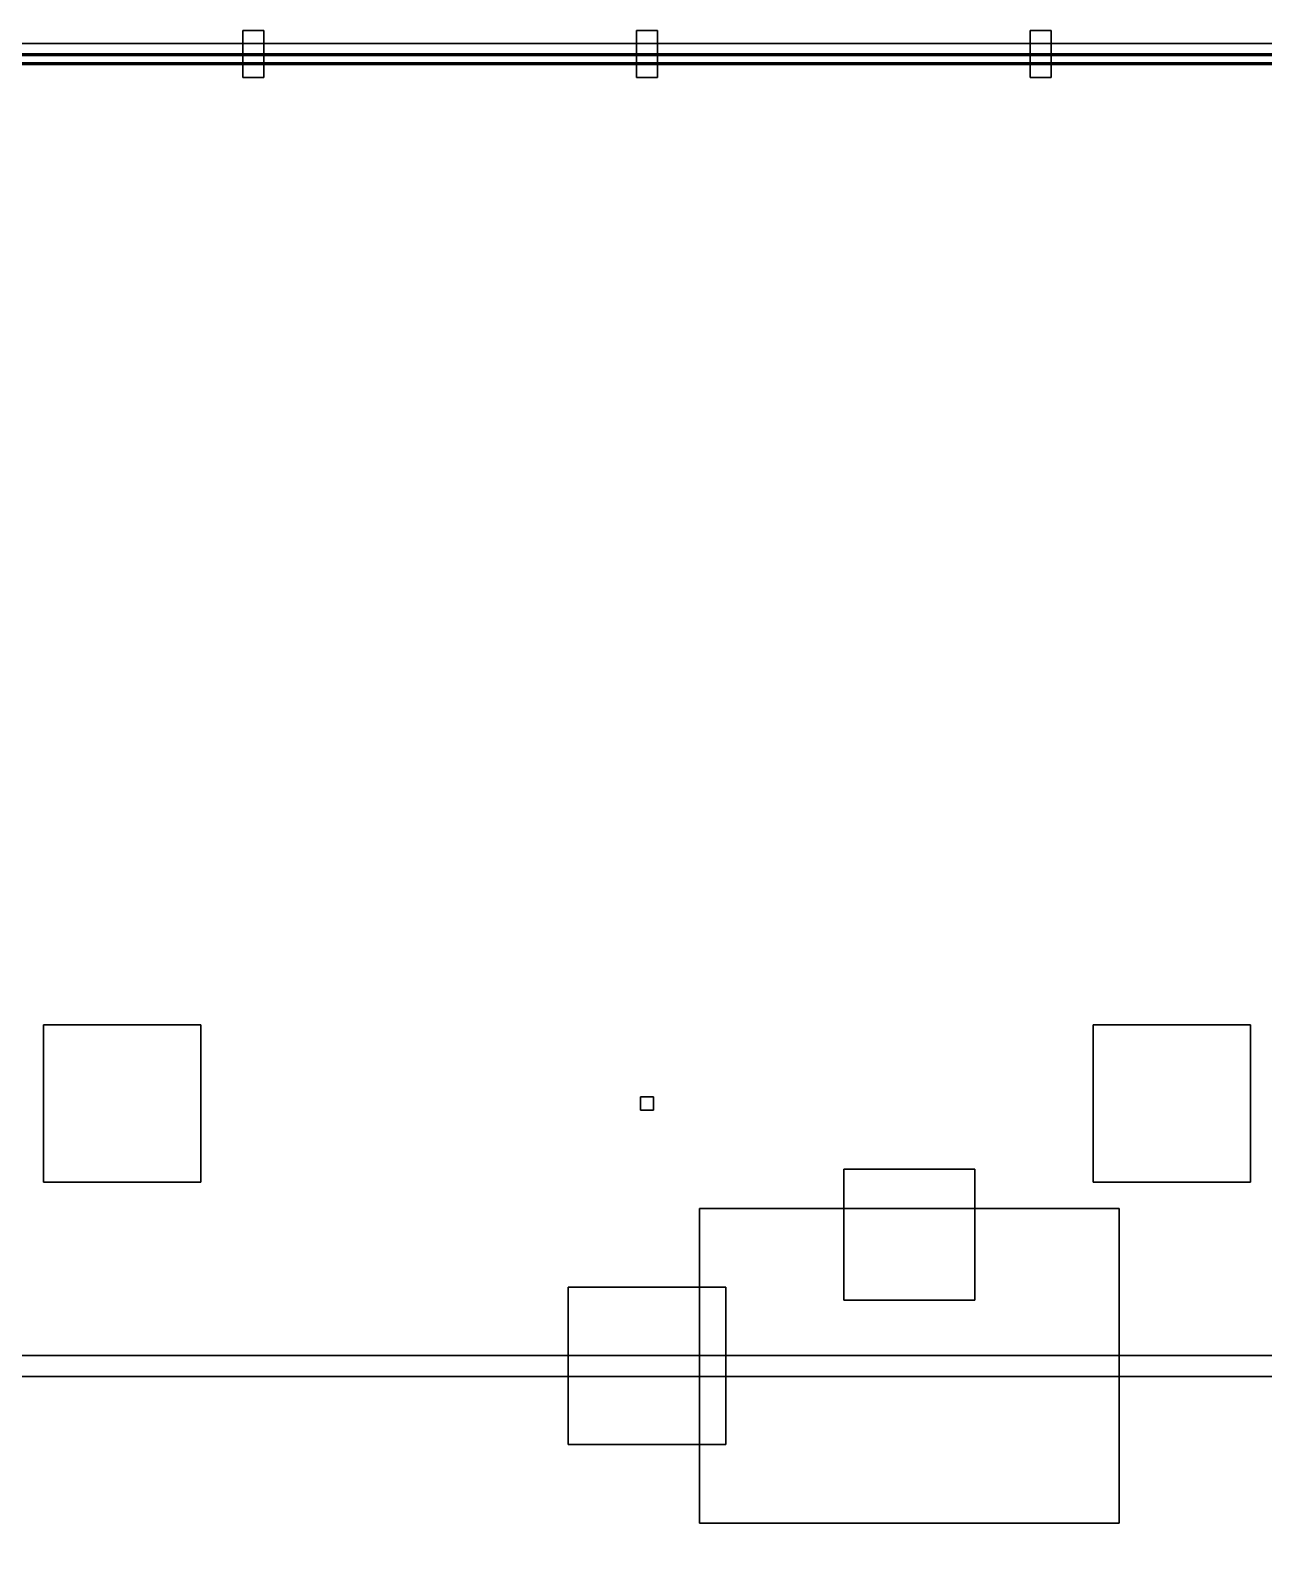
# Model space of a CAD drawing. Extents: x -17000 to 17000, y -13300 to 12090.
# Drawn here: x -8350 to -3650, y 6304 to 12090 of the extents above; entities that cross this region are included whole.
import ezdxf

# ---------------------------------------------------------------- set-up
doc = ezdxf.new("R2010")
doc.units = 0
for name, color, linetype in [('A-FURN', 30, 'CONTINUOUS'), ('A-GLAZ', 5, 'CONTINUOUS'), ('E-LITE', 2, 'CONTINUOUS'), ('F-SPRN', 1, 'CONTINUOUS'), ('M-DIFF', 7, 'CONTINUOUS'), ('S-SLAB', 8, 'CONTINUOUS')]:
    doc.layers.add(name, color=color, linetype=linetype)

msp = doc.modelspace()

# ---------------------------------------------------------------- linework, layer by layer
at = {"layer": 'A-FURN'}
for points in [[(-5250, 7250, 4700), (-4750, 7250, 4700), (-4750, 7750, 4700), (-5250, 7750, 4700)], [(-4750, 7250, 3800), (-5250, 7250, 3800), (-5250, 7750, 3800), (-4750, 7750, 3800)], [(-5250, 7750, 3800), (-5250, 7750, 4700), (-4750, 7750, 4700), (-4750, 7750, 3800)], [(-5250, 7250, 3800), (-5250, 7250, 4700), (-5250, 7750, 4700), (-5250, 7750, 3800)], [(-5250, 7250, 8500), (-4750, 7250, 8500), (-4750, 7750, 8500), (-5250, 7750, 8500)], [(-4750, 7250, 7600), (-5250, 7250, 7600), (-5250, 7750, 7600), (-4750, 7750, 7600)], [(-5250, 7750, 7600), (-5250, 7750, 8500), (-4750, 7750, 8500), (-4750, 7750, 7600)], [(-5250, 7250, 7600), (-5250, 7250, 8500), (-5250, 7750, 8500), (-5250, 7750, 7600)], [(-5250, 7250, 19900), (-4750, 7250, 19900), (-4750, 7750, 19900), (-5250, 7750, 19900)], [(-4750, 7250, 19000), (-5250, 7250, 19000), (-5250, 7750, 19000), (-4750, 7750, 19000)], [(-5250, 7750, 19000), (-5250, 7750, 19900), (-4750, 7750, 19900), (-4750, 7750, 19000)], [(-5250, 7250, 19000), (-5250, 7250, 19900), (-5250, 7750, 19900), (-5250, 7750, 19000)], [(-4750, 7250, 3800), (-4750, 7750, 3800), (-4750, 7750, 4700), (-4750, 7250, 4700)], [(-4750, 7250, 7600), (-4750, 7750, 7600), (-4750, 7750, 8500), (-4750, 7250, 8500)], [(-4750, 7250, 19000), (-4750, 7750, 19000), (-4750, 7750, 19900), (-4750, 7250, 19900)], [(-5800, 6400, 4550), (-4200, 6400, 4550), (-4200, 7600, 4550), (-5800, 7600, 4550)], [(-4200, 6400, 3800), (-5800, 6400, 3800), (-5800, 7600, 3800), (-4200, 7600, 3800)], [(-5800, 7600, 3800), (-5800, 7600, 4550), (-4200, 7600, 4550), (-4200, 7600, 3800)], [(-5800, 6400, 3800), (-5800, 6400, 4550), (-5800, 7600, 4550), (-5800, 7600, 3800)], [(-5800, 6400, 8350), (-4200, 6400, 8350), (-4200, 7600, 8350), (-5800, 7600, 8350)], [(-4200, 6400, 7600), (-5800, 6400, 7600), (-5800, 7600, 7600), (-4200, 7600, 7600)], [(-5800, 7600, 7600), (-5800, 7600, 8350), (-4200, 7600, 8350), (-4200, 7600, 7600)], [(-5800, 6400, 7600), (-5800, 6400, 8350), (-5800, 7600, 8350), (-5800, 7600, 7600)], [(-5800, 6400, 19750), (-4200, 6400, 19750), (-4200, 7600, 19750), (-5800, 7600, 19750)], [(-4200, 6400, 19000), (-5800, 6400, 19000), (-5800, 7600, 19000), (-4200, 7600, 19000)], [(-5800, 7600, 19000), (-5800, 7600, 19750), (-4200, 7600, 19750), (-4200, 7600, 19000)], [(-5800, 6400, 19000), (-5800, 6400, 19750), (-5800, 7600, 19750), (-5800, 7600, 19000)], [(-4200, 6400, 3800), (-4200, 7600, 3800), (-4200, 7600, 4550), (-4200, 6400, 4550)], [(-4200, 6400, 7600), (-4200, 7600, 7600), (-4200, 7600, 8350), (-4200, 6400, 8350)], [(-4200, 6400, 19000), (-4200, 7600, 19000), (-4200, 7600, 19750), (-4200, 6400, 19750)], [(-5250, 7250, 3800), (-4750, 7250, 3800), (-4750, 7250, 4700), (-5250, 7250, 4700)], [(-5250, 7250, 7600), (-4750, 7250, 7600), (-4750, 7250, 8500), (-5250, 7250, 8500)], [(-5250, 7250, 19000), (-4750, 7250, 19000), (-4750, 7250, 19900), (-5250, 7250, 19900)], [(-5800, 6400, 3800), (-4200, 6400, 3800), (-4200, 6400, 4550), (-5800, 6400, 4550)], [(-5800, 6400, 7600), (-4200, 6400, 7600), (-4200, 6400, 8350), (-5800, 6400, 8350)], [(-5800, 6400, 19000), (-4200, 6400, 19000), (-4200, 6400, 19750), (-5800, 6400, 19750)]]:
    msp.add_3dface(points, dxfattribs=at)
at = {"layer": 'A-GLAZ'}
for points in [[(-16900, 11960, 940), (16900, 11960, 940), (16900, 12040, 940), (-16900, 12040, 940)], [(16900, 11960, 860), (-16900, 11960, 860), (-16900, 12040, 860), (16900, 12040, 860)], [(-16900, 12040, 860), (-16900, 12040, 940), (16900, 12040, 940), (16900, 12040, 860)], [(-16900, 11960, 2840), (16900, 11960, 2840), (16900, 12040, 2840), (-16900, 12040, 2840)], [(16900, 11960, 2760), (-16900, 11960, 2760), (-16900, 12040, 2760), (16900, 12040, 2760)], [(-16900, 12040, 2760), (-16900, 12040, 2840), (16900, 12040, 2840), (16900, 12040, 2760)], [(-16900, 11960, 3640), (16900, 11960, 3640), (16900, 12040, 3640), (-16900, 12040, 3640)], [(16900, 11960, 3560), (-16900, 11960, 3560), (-16900, 12040, 3560), (16900, 12040, 3560)], [(-16900, 12040, 3560), (-16900, 12040, 3640), (16900, 12040, 3640), (16900, 12040, 3560)], [(-16900, 11960, 4740), (16900, 11960, 4740), (16900, 12040, 4740), (-16900, 12040, 4740)], [(16900, 11960, 4660), (-16900, 11960, 4660), (-16900, 12040, 4660), (16900, 12040, 4660)], [(-16900, 12040, 4660), (-16900, 12040, 4740), (16900, 12040, 4740), (16900, 12040, 4660)], [(-16900, 11960, 6640), (16900, 11960, 6640), (16900, 12040, 6640), (-16900, 12040, 6640)], [(16900, 11960, 6560), (-16900, 11960, 6560), (-16900, 12040, 6560), (16900, 12040, 6560)], [(-16900, 12040, 6560), (-16900, 12040, 6640), (16900, 12040, 6640), (16900, 12040, 6560)], [(-16900, 11960, 7440), (16900, 11960, 7440), (16900, 12040, 7440), (-16900, 12040, 7440)], [(16900, 11960, 7360), (-16900, 11960, 7360), (-16900, 12040, 7360), (16900, 12040, 7360)], [(-16900, 12040, 7360), (-16900, 12040, 7440), (16900, 12040, 7440), (16900, 12040, 7360)], [(-16900, 11960, 8540), (16900, 11960, 8540), (16900, 12040, 8540), (-16900, 12040, 8540)], [(16900, 11960, 8460), (-16900, 11960, 8460), (-16900, 12040, 8460), (16900, 12040, 8460)], [(-16900, 12040, 8460), (-16900, 12040, 8540), (16900, 12040, 8540), (16900, 12040, 8460)], [(-16900, 11960, 10440), (16900, 11960, 10440), (16900, 12040, 10440), (-16900, 12040, 10440)], [(16900, 11960, 10360), (-16900, 11960, 10360), (-16900, 12040, 10360), (16900, 12040, 10360)], [(-16900, 12040, 10360), (-16900, 12040, 10440), (16900, 12040, 10440), (16900, 12040, 10360)], [(-16900, 11960, 11240), (16900, 11960, 11240), (16900, 12040, 11240), (-16900, 12040, 11240)], [(16900, 11960, 11160), (-16900, 11960, 11160), (-16900, 12040, 11160), (16900, 12040, 11160)], [(-16900, 12040, 11160), (-16900, 12040, 11240), (16900, 12040, 11240), (16900, 12040, 11160)], [(-16900, 11960, 12340), (16900, 11960, 12340), (16900, 12040, 12340), (-16900, 12040, 12340)], [(16900, 11960, 12260), (-16900, 11960, 12260), (-16900, 12040, 12260), (16900, 12040, 12260)], [(-16900, 12040, 12260), (-16900, 12040, 12340), (16900, 12040, 12340), (16900, 12040, 12260)], [(-16900, 11960, 14240), (16900, 11960, 14240), (16900, 12040, 14240), (-16900, 12040, 14240)], [(16900, 11960, 14160), (-16900, 11960, 14160), (-16900, 12040, 14160), (16900, 12040, 14160)], [(-16900, 12040, 14160), (-16900, 12040, 14240), (16900, 12040, 14240), (16900, 12040, 14160)], [(-16900, 11960, 15040), (16900, 11960, 15040), (16900, 12040, 15040), (-16900, 12040, 15040)], [(16900, 11960, 14960), (-16900, 11960, 14960), (-16900, 12040, 14960), (16900, 12040, 14960)], [(-16900, 12040, 14960), (-16900, 12040, 15040), (16900, 12040, 15040), (16900, 12040, 14960)], [(-16900, 11960, 16140), (16900, 11960, 16140), (16900, 12040, 16140), (-16900, 12040, 16140)], [(16900, 11960, 16060), (-16900, 11960, 16060), (-16900, 12040, 16060), (16900, 12040, 16060)], [(-16900, 12040, 16060), (-16900, 12040, 16140), (16900, 12040, 16140), (16900, 12040, 16060)], [(-16900, 11960, 18040), (16900, 11960, 18040), (16900, 12040, 18040), (-16900, 12040, 18040)], [(16900, 11960, 17960), (-16900, 11960, 17960), (-16900, 12040, 17960), (16900, 12040, 17960)], [(-16900, 12040, 17960), (-16900, 12040, 18040), (16900, 12040, 18040), (16900, 12040, 17960)], [(-16900, 11960, 18840), (16900, 11960, 18840), (16900, 12040, 18840), (-16900, 12040, 18840)], [(16900, 11960, 18760), (-16900, 11960, 18760), (-16900, 12040, 18760), (16900, 12040, 18760)], [(-16900, 12040, 18760), (-16900, 12040, 18840), (16900, 12040, 18840), (16900, 12040, 18760)], [(-16900, 11960, 19940), (16900, 11960, 19940), (16900, 12040, 19940), (-16900, 12040, 19940)], [(16900, 11960, 19860), (-16900, 11960, 19860), (-16900, 12040, 19860), (16900, 12040, 19860)], [(-16900, 12040, 19860), (-16900, 12040, 19940), (16900, 12040, 19940), (16900, 12040, 19860)], [(-16900, 11960, 21840), (16900, 11960, 21840), (16900, 12040, 21840), (-16900, 12040, 21840)], [(16900, 11960, 21760), (-16900, 11960, 21760), (-16900, 12040, 21760), (16900, 12040, 21760)], [(-16900, 12040, 21760), (-16900, 12040, 21840), (16900, 12040, 21840), (16900, 12040, 21760)], [(-16900, 11960, 22640), (16900, 11960, 22640), (16900, 12040, 22640), (-16900, 12040, 22640)], [(16900, 11960, 22560), (-16900, 11960, 22560), (-16900, 12040, 22560), (16900, 12040, 22560)], [(-16900, 12040, 22560), (-16900, 12040, 22640), (16900, 12040, 22640), (16900, 12040, 22560)], [(-16900, 11960, 23740), (16900, 11960, 23740), (16900, 12040, 23740), (-16900, 12040, 23740)], [(16900, 11960, 23660), (-16900, 11960, 23660), (-16900, 12040, 23660), (16900, 12040, 23660)], [(-16900, 12040, 23660), (-16900, 12040, 23740), (16900, 12040, 23740), (16900, 12040, 23660)], [(-16900, 11960, 25640), (16900, 11960, 25640), (16900, 12040, 25640), (-16900, 12040, 25640)], [(16900, 11960, 25560), (-16900, 11960, 25560), (-16900, 12040, 25560), (16900, 12040, 25560)], [(-16900, 12040, 25560), (-16900, 12040, 25640), (16900, 12040, 25640), (16900, 12040, 25560)], [(-16900, 11960, 26440), (16900, 11960, 26440), (16900, 12040, 26440), (-16900, 12040, 26440)], [(16900, 11960, 26360), (-16900, 11960, 26360), (-16900, 12040, 26360), (16900, 12040, 26360)], [(-16900, 12040, 26360), (-16900, 12040, 26440), (16900, 12040, 26440), (16900, 12040, 26360)], [(-7540, 11910, 3625), (-7460, 11910, 3625), (-7460, 12090, 3625), (-7540, 12090, 3625)], [(-7460, 11910, 175), (-7540, 11910, 175), (-7540, 12090, 175), (-7460, 12090, 175)], [(-7540, 12090, 175), (-7540, 12090, 3625), (-7460, 12090, 3625), (-7460, 12090, 175)], [(-7540, 11910, 175), (-7540, 11910, 3625), (-7540, 12090, 3625), (-7540, 12090, 175)], [(-7540, 11910, 7425), (-7460, 11910, 7425), (-7460, 12090, 7425), (-7540, 12090, 7425)], [(-7460, 11910, 3975), (-7540, 11910, 3975), (-7540, 12090, 3975), (-7460, 12090, 3975)], [(-7540, 12090, 3975), (-7540, 12090, 7425), (-7460, 12090, 7425), (-7460, 12090, 3975)], [(-7540, 11910, 3975), (-7540, 11910, 7425), (-7540, 12090, 7425), (-7540, 12090, 3975)], [(-7540, 11910, 11225), (-7460, 11910, 11225), (-7460, 12090, 11225), (-7540, 12090, 11225)], [(-7460, 11910, 7775), (-7540, 11910, 7775), (-7540, 12090, 7775), (-7460, 12090, 7775)], [(-7540, 12090, 7775), (-7540, 12090, 11225), (-7460, 12090, 11225), (-7460, 12090, 7775)], [(-7540, 11910, 7775), (-7540, 11910, 11225), (-7540, 12090, 11225), (-7540, 12090, 7775)], [(-7540, 11910, 15025), (-7460, 11910, 15025), (-7460, 12090, 15025), (-7540, 12090, 15025)], [(-7460, 11910, 11575), (-7540, 11910, 11575), (-7540, 12090, 11575), (-7460, 12090, 11575)], [(-7540, 12090, 11575), (-7540, 12090, 15025), (-7460, 12090, 15025), (-7460, 12090, 11575)], [(-7540, 11910, 11575), (-7540, 11910, 15025), (-7540, 12090, 15025), (-7540, 12090, 11575)], [(-7540, 11910, 18825), (-7460, 11910, 18825), (-7460, 12090, 18825), (-7540, 12090, 18825)], [(-7460, 11910, 15375), (-7540, 11910, 15375), (-7540, 12090, 15375), (-7460, 12090, 15375)], [(-7540, 12090, 15375), (-7540, 12090, 18825), (-7460, 12090, 18825), (-7460, 12090, 15375)], [(-7540, 11910, 15375), (-7540, 11910, 18825), (-7540, 12090, 18825), (-7540, 12090, 15375)], [(-7540, 11910, 22625), (-7460, 11910, 22625), (-7460, 12090, 22625), (-7540, 12090, 22625)], [(-7460, 11910, 19175), (-7540, 11910, 19175), (-7540, 12090, 19175), (-7460, 12090, 19175)], [(-7540, 12090, 19175), (-7540, 12090, 22625), (-7460, 12090, 22625), (-7460, 12090, 19175)], [(-7540, 11910, 19175), (-7540, 11910, 22625), (-7540, 12090, 22625), (-7540, 12090, 19175)], [(-7540, 11910, 26425), (-7460, 11910, 26425), (-7460, 12090, 26425), (-7540, 12090, 26425)], [(-7460, 11910, 22975), (-7540, 11910, 22975), (-7540, 12090, 22975), (-7460, 12090, 22975)], [(-7540, 12090, 22975), (-7540, 12090, 26425), (-7460, 12090, 26425), (-7460, 12090, 22975)], [(-7540, 11910, 22975), (-7540, 11910, 26425), (-7540, 12090, 26425), (-7540, 12090, 22975)], [(-7460, 11910, 175), (-7460, 12090, 175), (-7460, 12090, 3625), (-7460, 11910, 3625)], [(-7460, 11910, 3975), (-7460, 12090, 3975), (-7460, 12090, 7425), (-7460, 11910, 7425)], [(-7460, 11910, 7775), (-7460, 12090, 7775), (-7460, 12090, 11225), (-7460, 11910, 11225)], [(-7460, 11910, 11575), (-7460, 12090, 11575), (-7460, 12090, 15025), (-7460, 11910, 15025)], [(-7460, 11910, 15375), (-7460, 12090, 15375), (-7460, 12090, 18825), (-7460, 11910, 18825)], [(-7460, 11910, 19175), (-7460, 12090, 19175), (-7460, 12090, 22625), (-7460, 11910, 22625)], [(-7460, 11910, 22975), (-7460, 12090, 22975), (-7460, 12090, 26425), (-7460, 11910, 26425)], [(-6040, 11910, 3625), (-5960, 11910, 3625), (-5960, 12090, 3625), (-6040, 12090, 3625)], [(-5960, 11910, 175), (-6040, 11910, 175), (-6040, 12090, 175), (-5960, 12090, 175)], [(-6040, 12090, 175), (-6040, 12090, 3625), (-5960, 12090, 3625), (-5960, 12090, 175)], [(-6040, 11910, 175), (-6040, 11910, 3625), (-6040, 12090, 3625), (-6040, 12090, 175)], [(-6040, 11910, 7425), (-5960, 11910, 7425), (-5960, 12090, 7425), (-6040, 12090, 7425)], [(-5960, 11910, 3975), (-6040, 11910, 3975), (-6040, 12090, 3975), (-5960, 12090, 3975)], [(-6040, 12090, 3975), (-6040, 12090, 7425), (-5960, 12090, 7425), (-5960, 12090, 3975)], [(-6040, 11910, 3975), (-6040, 11910, 7425), (-6040, 12090, 7425), (-6040, 12090, 3975)], [(-6040, 11910, 11225), (-5960, 11910, 11225), (-5960, 12090, 11225), (-6040, 12090, 11225)], [(-5960, 11910, 7775), (-6040, 11910, 7775), (-6040, 12090, 7775), (-5960, 12090, 7775)], [(-6040, 12090, 7775), (-6040, 12090, 11225), (-5960, 12090, 11225), (-5960, 12090, 7775)], [(-6040, 11910, 7775), (-6040, 11910, 11225), (-6040, 12090, 11225), (-6040, 12090, 7775)], [(-6040, 11910, 15025), (-5960, 11910, 15025), (-5960, 12090, 15025), (-6040, 12090, 15025)], [(-5960, 11910, 11575), (-6040, 11910, 11575), (-6040, 12090, 11575), (-5960, 12090, 11575)], [(-6040, 12090, 11575), (-6040, 12090, 15025), (-5960, 12090, 15025), (-5960, 12090, 11575)], [(-6040, 11910, 11575), (-6040, 11910, 15025), (-6040, 12090, 15025), (-6040, 12090, 11575)], [(-6040, 11910, 18825), (-5960, 11910, 18825), (-5960, 12090, 18825), (-6040, 12090, 18825)], [(-5960, 11910, 15375), (-6040, 11910, 15375), (-6040, 12090, 15375), (-5960, 12090, 15375)], [(-6040, 12090, 15375), (-6040, 12090, 18825), (-5960, 12090, 18825), (-5960, 12090, 15375)], [(-6040, 11910, 15375), (-6040, 11910, 18825), (-6040, 12090, 18825), (-6040, 12090, 15375)], [(-6040, 11910, 22625), (-5960, 11910, 22625), (-5960, 12090, 22625), (-6040, 12090, 22625)], [(-5960, 11910, 19175), (-6040, 11910, 19175), (-6040, 12090, 19175), (-5960, 12090, 19175)], [(-6040, 12090, 19175), (-6040, 12090, 22625), (-5960, 12090, 22625), (-5960, 12090, 19175)], [(-6040, 11910, 19175), (-6040, 11910, 22625), (-6040, 12090, 22625), (-6040, 12090, 19175)], [(-6040, 11910, 26425), (-5960, 11910, 26425), (-5960, 12090, 26425), (-6040, 12090, 26425)], [(-5960, 11910, 22975), (-6040, 11910, 22975), (-6040, 12090, 22975), (-5960, 12090, 22975)], [(-6040, 12090, 22975), (-6040, 12090, 26425), (-5960, 12090, 26425), (-5960, 12090, 22975)], [(-6040, 11910, 22975), (-6040, 11910, 26425), (-6040, 12090, 26425), (-6040, 12090, 22975)], [(-5960, 11910, 175), (-5960, 12090, 175), (-5960, 12090, 3625), (-5960, 11910, 3625)], [(-5960, 11910, 3975), (-5960, 12090, 3975), (-5960, 12090, 7425), (-5960, 11910, 7425)], [(-5960, 11910, 7775), (-5960, 12090, 7775), (-5960, 12090, 11225), (-5960, 11910, 11225)], [(-5960, 11910, 11575), (-5960, 12090, 11575), (-5960, 12090, 15025), (-5960, 11910, 15025)], [(-5960, 11910, 15375), (-5960, 12090, 15375), (-5960, 12090, 18825), (-5960, 11910, 18825)], [(-5960, 11910, 19175), (-5960, 12090, 19175), (-5960, 12090, 22625), (-5960, 11910, 22625)], [(-5960, 11910, 22975), (-5960, 12090, 22975), (-5960, 12090, 26425), (-5960, 11910, 26425)], [(-4540, 11910, 3625), (-4460, 11910, 3625), (-4460, 12090, 3625), (-4540, 12090, 3625)], [(-4460, 11910, 175), (-4540, 11910, 175), (-4540, 12090, 175), (-4460, 12090, 175)], [(-4540, 12090, 175), (-4540, 12090, 3625), (-4460, 12090, 3625), (-4460, 12090, 175)], [(-4540, 11910, 175), (-4540, 11910, 3625), (-4540, 12090, 3625), (-4540, 12090, 175)], [(-4540, 11910, 7425), (-4460, 11910, 7425), (-4460, 12090, 7425), (-4540, 12090, 7425)], [(-4460, 11910, 3975), (-4540, 11910, 3975), (-4540, 12090, 3975), (-4460, 12090, 3975)], [(-4540, 12090, 3975), (-4540, 12090, 7425), (-4460, 12090, 7425), (-4460, 12090, 3975)], [(-4540, 11910, 3975), (-4540, 11910, 7425), (-4540, 12090, 7425), (-4540, 12090, 3975)], [(-4540, 11910, 11225), (-4460, 11910, 11225), (-4460, 12090, 11225), (-4540, 12090, 11225)], [(-4460, 11910, 7775), (-4540, 11910, 7775), (-4540, 12090, 7775), (-4460, 12090, 7775)], [(-4540, 12090, 7775), (-4540, 12090, 11225), (-4460, 12090, 11225), (-4460, 12090, 7775)], [(-4540, 11910, 7775), (-4540, 11910, 11225), (-4540, 12090, 11225), (-4540, 12090, 7775)], [(-4540, 11910, 15025), (-4460, 11910, 15025), (-4460, 12090, 15025), (-4540, 12090, 15025)], [(-4460, 11910, 11575), (-4540, 11910, 11575), (-4540, 12090, 11575), (-4460, 12090, 11575)], [(-4540, 12090, 11575), (-4540, 12090, 15025), (-4460, 12090, 15025), (-4460, 12090, 11575)], [(-4540, 11910, 11575), (-4540, 11910, 15025), (-4540, 12090, 15025), (-4540, 12090, 11575)], [(-4540, 11910, 18825), (-4460, 11910, 18825), (-4460, 12090, 18825), (-4540, 12090, 18825)], [(-4460, 11910, 15375), (-4540, 11910, 15375), (-4540, 12090, 15375), (-4460, 12090, 15375)], [(-4540, 12090, 15375), (-4540, 12090, 18825), (-4460, 12090, 18825), (-4460, 12090, 15375)], [(-4540, 11910, 15375), (-4540, 11910, 18825), (-4540, 12090, 18825), (-4540, 12090, 15375)], [(-4540, 11910, 22625), (-4460, 11910, 22625), (-4460, 12090, 22625), (-4540, 12090, 22625)], [(-4460, 11910, 19175), (-4540, 11910, 19175), (-4540, 12090, 19175), (-4460, 12090, 19175)], [(-4540, 12090, 19175), (-4540, 12090, 22625), (-4460, 12090, 22625), (-4460, 12090, 19175)], [(-4540, 11910, 19175), (-4540, 11910, 22625), (-4540, 12090, 22625), (-4540, 12090, 19175)], [(-4540, 11910, 26425), (-4460, 11910, 26425), (-4460, 12090, 26425), (-4540, 12090, 26425)], [(-4460, 11910, 22975), (-4540, 11910, 22975), (-4540, 12090, 22975), (-4460, 12090, 22975)], [(-4540, 12090, 22975), (-4540, 12090, 26425), (-4460, 12090, 26425), (-4460, 12090, 22975)], [(-4540, 11910, 22975), (-4540, 11910, 26425), (-4540, 12090, 26425), (-4540, 12090, 22975)], [(-4460, 11910, 175), (-4460, 12090, 175), (-4460, 12090, 3625), (-4460, 11910, 3625)], [(-4460, 11910, 3975), (-4460, 12090, 3975), (-4460, 12090, 7425), (-4460, 11910, 7425)], [(-4460, 11910, 7775), (-4460, 12090, 7775), (-4460, 12090, 11225), (-4460, 11910, 11225)], [(-4460, 11910, 11575), (-4460, 12090, 11575), (-4460, 12090, 15025), (-4460, 11910, 15025)], [(-4460, 11910, 15375), (-4460, 12090, 15375), (-4460, 12090, 18825), (-4460, 11910, 18825)], [(-4460, 11910, 19175), (-4460, 12090, 19175), (-4460, 12090, 22625), (-4460, 11910, 22625)], [(-4460, 11910, 22975), (-4460, 12090, 22975), (-4460, 12090, 26425), (-4460, 11910, 26425)], [(-16800, 11966, 3600), (16800, 11966, 3600), (16800, 11994, 3600), (-16800, 11994, 3600)], [(16800, 11966, 200), (-16800, 11966, 200), (-16800, 11994, 200), (16800, 11994, 200)], [(-16800, 11994, 200), (-16800, 11994, 3600), (16800, 11994, 3600), (16800, 11994, 200)], [(-16800, 11966, 7400), (16800, 11966, 7400), (16800, 11994, 7400), (-16800, 11994, 7400)], [(16800, 11966, 4000), (-16800, 11966, 4000), (-16800, 11994, 4000), (16800, 11994, 4000)], [(-16800, 11994, 4000), (-16800, 11994, 7400), (16800, 11994, 7400), (16800, 11994, 4000)], [(-16800, 11966, 11200), (16800, 11966, 11200), (16800, 11994, 11200), (-16800, 11994, 11200)], [(16800, 11966, 7800), (-16800, 11966, 7800), (-16800, 11994, 7800), (16800, 11994, 7800)], [(-16800, 11994, 7800), (-16800, 11994, 11200), (16800, 11994, 11200), (16800, 11994, 7800)], [(-16800, 11966, 15000), (16800, 11966, 15000), (16800, 11994, 15000), (-16800, 11994, 15000)], [(16800, 11966, 11600), (-16800, 11966, 11600), (-16800, 11994, 11600), (16800, 11994, 11600)], [(-16800, 11994, 11600), (-16800, 11994, 15000), (16800, 11994, 15000), (16800, 11994, 11600)], [(-16800, 11966, 18800), (16800, 11966, 18800), (16800, 11994, 18800), (-16800, 11994, 18800)], [(16800, 11966, 15400), (-16800, 11966, 15400), (-16800, 11994, 15400), (16800, 11994, 15400)], [(-16800, 11994, 15400), (-16800, 11994, 18800), (16800, 11994, 18800), (16800, 11994, 15400)], [(-16800, 11966, 22600), (16800, 11966, 22600), (16800, 11994, 22600), (-16800, 11994, 22600)], [(16800, 11966, 19200), (-16800, 11966, 19200), (-16800, 11994, 19200), (16800, 11994, 19200)], [(-16800, 11994, 19200), (-16800, 11994, 22600), (16800, 11994, 22600), (16800, 11994, 19200)], [(-16800, 11966, 26400), (16800, 11966, 26400), (16800, 11994, 26400), (-16800, 11994, 26400)], [(16800, 11966, 23000), (-16800, 11966, 23000), (-16800, 11994, 23000), (16800, 11994, 23000)], [(-16800, 11994, 23000), (-16800, 11994, 26400), (16800, 11994, 26400), (16800, 11994, 23000)], [(-16900, 11960, 860), (16900, 11960, 860), (16900, 11960, 940), (-16900, 11960, 940)], [(-16900, 11960, 2760), (16900, 11960, 2760), (16900, 11960, 2840), (-16900, 11960, 2840)], [(-16900, 11960, 3560), (16900, 11960, 3560), (16900, 11960, 3640), (-16900, 11960, 3640)], [(-16900, 11960, 4660), (16900, 11960, 4660), (16900, 11960, 4740), (-16900, 11960, 4740)], [(-16900, 11960, 6560), (16900, 11960, 6560), (16900, 11960, 6640), (-16900, 11960, 6640)], [(-16900, 11960, 7360), (16900, 11960, 7360), (16900, 11960, 7440), (-16900, 11960, 7440)], [(-16900, 11960, 8460), (16900, 11960, 8460), (16900, 11960, 8540), (-16900, 11960, 8540)], [(-16900, 11960, 10360), (16900, 11960, 10360), (16900, 11960, 10440), (-16900, 11960, 10440)], [(-16900, 11960, 11160), (16900, 11960, 11160), (16900, 11960, 11240), (-16900, 11960, 11240)], [(-16900, 11960, 12260), (16900, 11960, 12260), (16900, 11960, 12340), (-16900, 11960, 12340)], [(-16900, 11960, 14160), (16900, 11960, 14160), (16900, 11960, 14240), (-16900, 11960, 14240)], [(-16900, 11960, 14960), (16900, 11960, 14960), (16900, 11960, 15040), (-16900, 11960, 15040)], [(-16900, 11960, 16060), (16900, 11960, 16060), (16900, 11960, 16140), (-16900, 11960, 16140)], [(-16900, 11960, 17960), (16900, 11960, 17960), (16900, 11960, 18040), (-16900, 11960, 18040)], [(-16900, 11960, 18760), (16900, 11960, 18760), (16900, 11960, 18840), (-16900, 11960, 18840)], [(-16900, 11960, 19860), (16900, 11960, 19860), (16900, 11960, 19940), (-16900, 11960, 19940)], [(-16900, 11960, 21760), (16900, 11960, 21760), (16900, 11960, 21840), (-16900, 11960, 21840)], [(-16900, 11960, 22560), (16900, 11960, 22560), (16900, 11960, 22640), (-16900, 11960, 22640)], [(-16900, 11960, 23660), (16900, 11960, 23660), (16900, 11960, 23740), (-16900, 11960, 23740)], [(-16900, 11960, 25560), (16900, 11960, 25560), (16900, 11960, 25640), (-16900, 11960, 25640)], [(-16900, 11960, 26360), (16900, 11960, 26360), (16900, 11960, 26440), (-16900, 11960, 26440)], [(-16800, 11966, 200), (16800, 11966, 200), (16800, 11966, 3600), (-16800, 11966, 3600)], [(-16800, 11966, 4000), (16800, 11966, 4000), (16800, 11966, 7400), (-16800, 11966, 7400)], [(-16800, 11966, 7800), (16800, 11966, 7800), (16800, 11966, 11200), (-16800, 11966, 11200)], [(-16800, 11966, 11600), (16800, 11966, 11600), (16800, 11966, 15000), (-16800, 11966, 15000)], [(-16800, 11966, 15400), (16800, 11966, 15400), (16800, 11966, 18800), (-16800, 11966, 18800)], [(-16800, 11966, 19200), (16800, 11966, 19200), (16800, 11966, 22600), (-16800, 11966, 22600)], [(-16800, 11966, 23000), (16800, 11966, 23000), (16800, 11966, 26400), (-16800, 11966, 26400)], [(-7540, 11910, 175), (-7460, 11910, 175), (-7460, 11910, 3625), (-7540, 11910, 3625)], [(-7540, 11910, 3975), (-7460, 11910, 3975), (-7460, 11910, 7425), (-7540, 11910, 7425)], [(-7540, 11910, 7775), (-7460, 11910, 7775), (-7460, 11910, 11225), (-7540, 11910, 11225)], [(-7540, 11910, 11575), (-7460, 11910, 11575), (-7460, 11910, 15025), (-7540, 11910, 15025)], [(-7540, 11910, 15375), (-7460, 11910, 15375), (-7460, 11910, 18825), (-7540, 11910, 18825)], [(-7540, 11910, 19175), (-7460, 11910, 19175), (-7460, 11910, 22625), (-7540, 11910, 22625)], [(-7540, 11910, 22975), (-7460, 11910, 22975), (-7460, 11910, 26425), (-7540, 11910, 26425)], [(-6040, 11910, 175), (-5960, 11910, 175), (-5960, 11910, 3625), (-6040, 11910, 3625)], [(-6040, 11910, 3975), (-5960, 11910, 3975), (-5960, 11910, 7425), (-6040, 11910, 7425)], [(-6040, 11910, 7775), (-5960, 11910, 7775), (-5960, 11910, 11225), (-6040, 11910, 11225)], [(-6040, 11910, 11575), (-5960, 11910, 11575), (-5960, 11910, 15025), (-6040, 11910, 15025)], [(-6040, 11910, 15375), (-5960, 11910, 15375), (-5960, 11910, 18825), (-6040, 11910, 18825)], [(-6040, 11910, 19175), (-5960, 11910, 19175), (-5960, 11910, 22625), (-6040, 11910, 22625)], [(-6040, 11910, 22975), (-5960, 11910, 22975), (-5960, 11910, 26425), (-6040, 11910, 26425)], [(-4540, 11910, 175), (-4460, 11910, 175), (-4460, 11910, 3625), (-4540, 11910, 3625)], [(-4540, 11910, 3975), (-4460, 11910, 3975), (-4460, 11910, 7425), (-4540, 11910, 7425)], [(-4540, 11910, 7775), (-4460, 11910, 7775), (-4460, 11910, 11225), (-4540, 11910, 11225)], [(-4540, 11910, 11575), (-4460, 11910, 11575), (-4460, 11910, 15025), (-4540, 11910, 15025)], [(-4540, 11910, 15375), (-4460, 11910, 15375), (-4460, 11910, 18825), (-4540, 11910, 18825)], [(-4540, 11910, 19175), (-4460, 11910, 19175), (-4460, 11910, 22625), (-4540, 11910, 22625)], [(-4540, 11910, 22975), (-4460, 11910, 22975), (-4460, 11910, 26425), (-4540, 11910, 26425)]]:
    msp.add_3dface(points, dxfattribs=at)
at = {"layer": 'E-LITE'}
for points in [[(-8300, 7700, 14120), (-7700, 7700, 14120), (-7700, 8300, 14120), (-8300, 8300, 14120)], [(-7700, 7700, 14080), (-8300, 7700, 14080), (-8300, 8300, 14080), (-7700, 8300, 14080)], [(-8300, 8300, 14080), (-8300, 8300, 14120), (-7700, 8300, 14120), (-7700, 8300, 14080)], [(-8300, 7700, 14080), (-8300, 7700, 14120), (-8300, 8300, 14120), (-8300, 8300, 14080)], [(-8300, 7700, 17920), (-7700, 7700, 17920), (-7700, 8300, 17920), (-8300, 8300, 17920)], [(-7700, 7700, 17880), (-8300, 7700, 17880), (-8300, 8300, 17880), (-7700, 8300, 17880)], [(-8300, 8300, 17880), (-8300, 8300, 17920), (-7700, 8300, 17920), (-7700, 8300, 17880)], [(-8300, 7700, 17880), (-8300, 7700, 17920), (-8300, 8300, 17920), (-8300, 8300, 17880)], [(-7700, 7700, 14080), (-7700, 8300, 14080), (-7700, 8300, 14120), (-7700, 7700, 14120)], [(-7700, 7700, 17880), (-7700, 8300, 17880), (-7700, 8300, 17920), (-7700, 7700, 17920)], [(-4300, 7700, 14120), (-3700, 7700, 14120), (-3700, 8300, 14120), (-4300, 8300, 14120)], [(-3700, 7700, 14080), (-4300, 7700, 14080), (-4300, 8300, 14080), (-3700, 8300, 14080)], [(-4300, 8300, 14080), (-4300, 8300, 14120), (-3700, 8300, 14120), (-3700, 8300, 14080)], [(-4300, 7700, 14080), (-4300, 7700, 14120), (-4300, 8300, 14120), (-4300, 8300, 14080)], [(-4300, 7700, 17920), (-3700, 7700, 17920), (-3700, 8300, 17920), (-4300, 8300, 17920)], [(-3700, 7700, 17880), (-4300, 7700, 17880), (-4300, 8300, 17880), (-3700, 8300, 17880)], [(-4300, 8300, 17880), (-4300, 8300, 17920), (-3700, 8300, 17920), (-3700, 8300, 17880)], [(-4300, 7700, 17880), (-4300, 7700, 17920), (-4300, 8300, 17920), (-4300, 8300, 17880)], [(-3700, 7700, 14080), (-3700, 8300, 14080), (-3700, 8300, 14120), (-3700, 7700, 14120)], [(-3700, 7700, 17880), (-3700, 8300, 17880), (-3700, 8300, 17920), (-3700, 7700, 17920)], [(-8300, 7700, 14080), (-7700, 7700, 14080), (-7700, 7700, 14120), (-8300, 7700, 14120)], [(-8300, 7700, 17880), (-7700, 7700, 17880), (-7700, 7700, 17920), (-8300, 7700, 17920)], [(-4300, 7700, 14080), (-3700, 7700, 14080), (-3700, 7700, 14120), (-4300, 7700, 14120)], [(-4300, 7700, 17880), (-3700, 7700, 17880), (-3700, 7700, 17920), (-4300, 7700, 17920)]]:
    msp.add_3dface(points, dxfattribs=at)
at = {"layer": 'F-SPRN'}
for points in [[(-6025, 7975, 14725), (-5975, 7975, 14725), (-5975, 8025, 14725), (-6025, 8025, 14725)], [(-5975, 7975, 14575), (-6025, 7975, 14575), (-6025, 8025, 14575), (-5975, 8025, 14575)], [(-6025, 8025, 14575), (-6025, 8025, 14725), (-5975, 8025, 14725), (-5975, 8025, 14575)], [(-6025, 7975, 14575), (-6025, 7975, 14725), (-6025, 8025, 14725), (-6025, 8025, 14575)], [(-6025, 7975, 18525), (-5975, 7975, 18525), (-5975, 8025, 18525), (-6025, 8025, 18525)], [(-5975, 7975, 18375), (-6025, 7975, 18375), (-6025, 8025, 18375), (-5975, 8025, 18375)], [(-6025, 8025, 18375), (-6025, 8025, 18525), (-5975, 8025, 18525), (-5975, 8025, 18375)], [(-6025, 7975, 18375), (-6025, 7975, 18525), (-6025, 8025, 18525), (-6025, 8025, 18375)], [(-5975, 7975, 14575), (-5975, 8025, 14575), (-5975, 8025, 14725), (-5975, 7975, 14725)], [(-5975, 7975, 18375), (-5975, 8025, 18375), (-5975, 8025, 18525), (-5975, 7975, 18525)], [(-6025, 7975, 14575), (-5975, 7975, 14575), (-5975, 7975, 14725), (-6025, 7975, 14725)], [(-6025, 7975, 18375), (-5975, 7975, 18375), (-5975, 7975, 18525), (-6025, 7975, 18525)], [(-15000, 6960, 14790), (15000, 6960, 14790), (15000, 7040, 14790), (-15000, 7040, 14790)], [(15000, 6960, 14710), (-15000, 6960, 14710), (-15000, 7040, 14710), (15000, 7040, 14710)], [(-15000, 7040, 14710), (-15000, 7040, 14790), (15000, 7040, 14790), (15000, 7040, 14710)], [(-15000, 6960, 18590), (15000, 6960, 18590), (15000, 7040, 18590), (-15000, 7040, 18590)], [(15000, 6960, 18510), (-15000, 6960, 18510), (-15000, 7040, 18510), (15000, 7040, 18510)], [(-15000, 7040, 18510), (-15000, 7040, 18590), (15000, 7040, 18590), (15000, 7040, 18510)], [(-15000, 6960, 14710), (15000, 6960, 14710), (15000, 6960, 14790), (-15000, 6960, 14790)], [(-15000, 6960, 18510), (15000, 6960, 18510), (15000, 6960, 18590), (-15000, 6960, 18590)]]:
    msp.add_3dface(points, dxfattribs=at)
at = {"layer": 'M-DIFF'}
for points in [[(-6300, 6700, 14190), (-5700, 6700, 14190), (-5700, 7300, 14190), (-6300, 7300, 14190)], [(-5700, 6700, 14110), (-6300, 6700, 14110), (-6300, 7300, 14110), (-5700, 7300, 14110)], [(-6300, 7300, 14110), (-6300, 7300, 14190), (-5700, 7300, 14190), (-5700, 7300, 14110)], [(-6300, 6700, 14110), (-6300, 6700, 14190), (-6300, 7300, 14190), (-6300, 7300, 14110)], [(-6300, 6700, 17990), (-5700, 6700, 17990), (-5700, 7300, 17990), (-6300, 7300, 17990)], [(-5700, 6700, 17910), (-6300, 6700, 17910), (-6300, 7300, 17910), (-5700, 7300, 17910)], [(-6300, 7300, 17910), (-6300, 7300, 17990), (-5700, 7300, 17990), (-5700, 7300, 17910)], [(-6300, 6700, 17910), (-6300, 6700, 17990), (-6300, 7300, 17990), (-6300, 7300, 17910)], [(-5700, 6700, 14110), (-5700, 7300, 14110), (-5700, 7300, 14190), (-5700, 6700, 14190)], [(-5700, 6700, 17910), (-5700, 7300, 17910), (-5700, 7300, 17990), (-5700, 6700, 17990)], [(-6300, 6700, 14110), (-5700, 6700, 14110), (-5700, 6700, 14190), (-6300, 6700, 14190)], [(-6300, 6700, 17910), (-5700, 6700, 17910), (-5700, 6700, 17990), (-6300, 6700, 17990)]]:
    msp.add_3dface(points, dxfattribs=at)
at = {"layer": 'S-SLAB'}
for points in [[(-17000, -12000, 350), (17000, -12000, 350), (17000, 12000, 350), (-17000, 12000, 350)], [(17000, -12000), (-17000, -12000), (-17000, 12000), (17000, 12000)], [(-17000, 12000), (-17000, 12000, 350), (17000, 12000, 350), (17000, 12000)], [(-17000, -12000, 4150), (17000, -12000, 4150), (17000, 12000, 4150), (-17000, 12000, 4150)], [(17000, -12000, 3800), (-17000, -12000, 3800), (-17000, 12000, 3800), (17000, 12000, 3800)], [(-17000, 12000, 3800), (-17000, 12000, 4150), (17000, 12000, 4150), (17000, 12000, 3800)], [(-17000, -12000, 7950), (17000, -12000, 7950), (17000, 12000, 7950), (-17000, 12000, 7950)], [(17000, -12000, 7600), (-17000, -12000, 7600), (-17000, 12000, 7600), (17000, 12000, 7600)], [(-17000, 12000, 7600), (-17000, 12000, 7950), (17000, 12000, 7950), (17000, 12000, 7600)], [(-17000, -12000, 11750), (17000, -12000, 11750), (17000, 12000, 11750), (-17000, 12000, 11750)], [(17000, -12000, 11400), (-17000, -12000, 11400), (-17000, 12000, 11400), (17000, 12000, 11400)], [(-17000, 12000, 11400), (-17000, 12000, 11750), (17000, 12000, 11750), (17000, 12000, 11400)], [(-17000, -12000, 15550), (17000, -12000, 15550), (17000, 12000, 15550), (-17000, 12000, 15550)], [(17000, -12000, 15200), (-17000, -12000, 15200), (-17000, 12000, 15200), (17000, 12000, 15200)], [(-17000, 12000, 15200), (-17000, 12000, 15550), (17000, 12000, 15550), (17000, 12000, 15200)], [(-17000, -12000, 19350), (17000, -12000, 19350), (17000, 12000, 19350), (-17000, 12000, 19350)], [(17000, -12000, 19000), (-17000, -12000, 19000), (-17000, 12000, 19000), (17000, 12000, 19000)], [(-17000, 12000, 19000), (-17000, 12000, 19350), (17000, 12000, 19350), (17000, 12000, 19000)], [(-17000, -12000, 23150), (17000, -12000, 23150), (17000, 12000, 23150), (-17000, 12000, 23150)], [(17000, -12000, 22800), (-17000, -12000, 22800), (-17000, 12000, 22800), (17000, 12000, 22800)], [(-17000, 12000, 22800), (-17000, 12000, 23150), (17000, 12000, 23150), (17000, 12000, 22800)]]:
    msp.add_3dface(points, dxfattribs=at)

doc.saveas('drawing.dxf')
